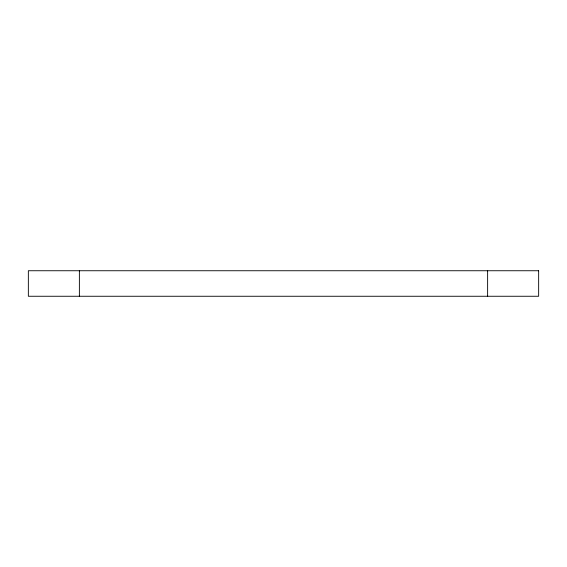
<?xml version="1.0" encoding="UTF-8"?>
<svg xmlns="http://www.w3.org/2000/svg" width="567" height="567" viewBox="0 0 567 567"><rect width="100%" height="100%" fill="white"/><g stroke="black" fill="none" stroke-linecap="round" stroke-linejoin="round"><path stroke-width="0.85" d="M487.62 270.743L487.62 296.257M79.38 270.743L79.38 296.257M538.65 270.743L28.35 270.743L28.35 296.257L538.65 296.257L538.65 270.743"/></g></svg>
